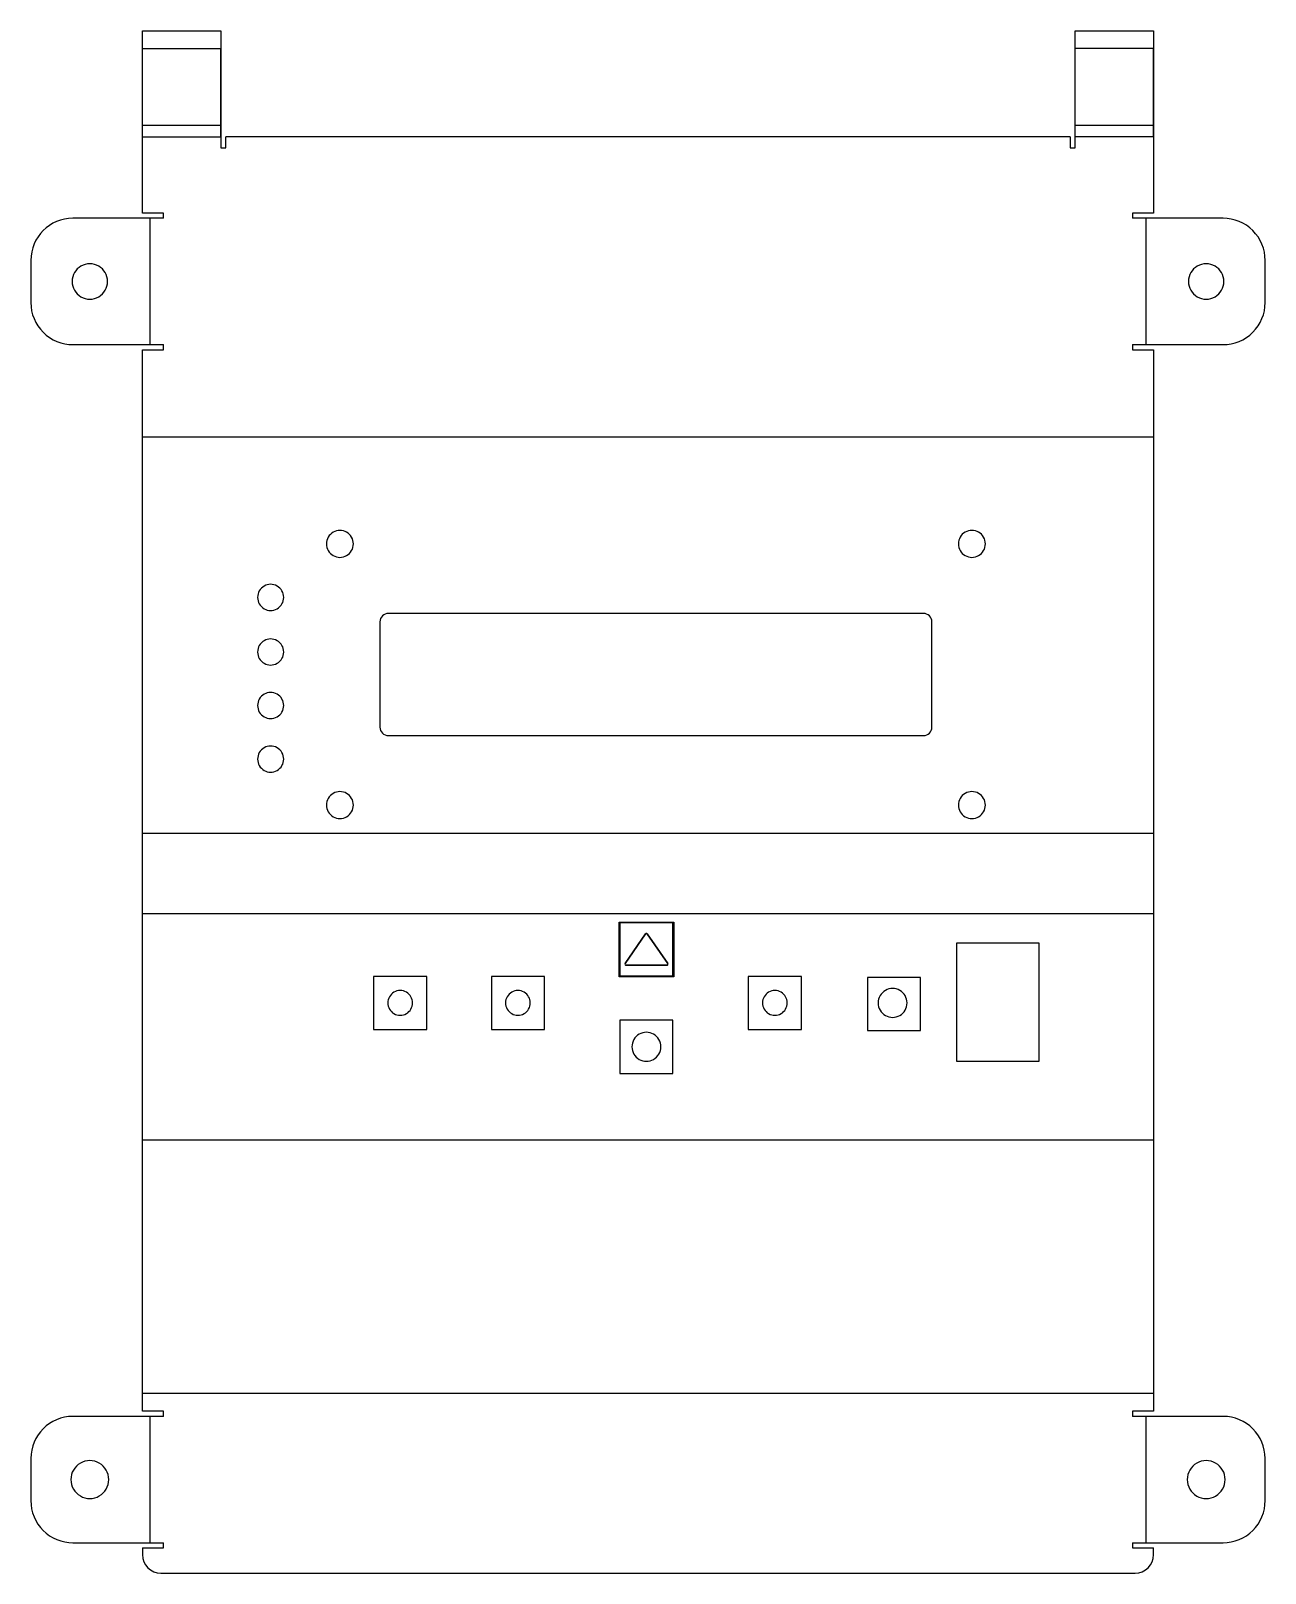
# Model space of a CAD drawing. Extents: x 3 to 149, y 3 to 186.
import ezdxf

# ---------------------------------------------------------------- set-up
doc = ezdxf.new("R2010")
doc.units = 0
doc.layers.get('0').update_dxf_attribs({"linetype": 'CONTINUOUS'})

msp = doc.modelspace()

# ---------------------------------------------------------------- linework, layer by layer
at = {"color": 7}
for points in [[(18.691257, 163.709466), (18.691257, 164.309467), (16.191257, 164.309467), (16.191257, 185.943536), (25.491257, 185.943536), (25.491257, 172.059465), (26.091257, 172.059465), (26.091257, 173.359465)], [(126.291257, 173.359465), (126.291257, 172.059465), (126.891256, 172.059465), (126.891256, 185.943536), (136.191257, 185.943536), (136.191257, 164.309467), (133.691257, 164.309467), (133.691257, 163.709466)], [(16.191257, 173.359465), (16.191257, 183.859466), (25.491257, 183.859466)], [(25.491257, 173.359465), (25.491257, 183.859466)], [(136.191257, 173.359465), (136.191257, 183.859466), (126.891256, 183.859466)], [(126.891256, 173.359465), (126.891256, 183.859466)], [(25.491257, 174.701502), (16.191257, 174.701502)], [(136.191257, 174.701502), (126.891256, 174.701502)], [(16.191257, 173.359465), (25.491257, 173.359465)], [(126.291257, 173.359465), (26.091257, 173.359465)], [(136.191257, 173.359465), (126.891256, 173.359465)], [(18.691257, 163.709466), (7.949222, 163.709466)], [(17.07024, 163.709466), (17.07024, 148.709465)], [(144.433292, 163.709466), (133.691257, 163.709466)], [(135.312276, 148.709465), (135.312276, 163.709466)], [(2.949222, 158.709467), (2.949222, 153.709466)], [(149.433293, 153.709466), (149.433293, 158.709467)], [(7.949222, 148.709465), (18.691257, 148.709465)], [(16.191257, 148.109466), (18.691257, 148.109466), (18.691257, 148.709465)], [(133.691257, 148.709465), (144.433292, 148.709465)], [(133.691257, 148.709465), (133.691257, 148.109466), (136.191257, 148.109466), (136.191257, 22.152252), (133.691257, 22.152252), (133.691257, 21.552247)], [(18.691257, 21.552247), (18.691257, 22.152252), (16.191257, 22.152252), (16.191257, 148.109466)], [(136.191257, 137.717431), (16.191257, 137.717431)], [(44.378993, 115.825394), (44.378993, 103.325402)], [(108.878993, 116.825395), (45.378993, 116.825395)], [(109.878994, 103.325402), (109.878994, 115.825394)], [(45.378993, 102.325404), (108.878993, 102.325404)], [(16.191257, 90.754378), (136.191257, 90.754378)], [(16.191257, 81.212332), (136.191257, 81.212332)], [(79.150692, 80.111778), (72.85069, 80.111778), (72.85069, 73.811759), (79.150692, 73.811759), (79.150692, 80.111778)], [(112.802579, 63.691327), (122.602579, 63.691327), (122.602579, 77.691327), (112.802579, 77.691327), (112.802579, 63.691327)], [(49.930566, 73.759576), (43.630566, 73.759576), (43.630566, 67.459558), (49.930566, 67.459558), (49.930566, 73.759576)], [(63.905409, 73.759576), (57.605407, 73.759576), (57.605407, 67.459558), (63.905409, 67.459558), (63.905409, 73.759576)], [(94.395975, 73.759576), (88.095973, 73.759576), (88.095973, 67.459558), (94.395975, 67.459558), (94.395975, 73.759576)], [(108.524333, 73.635991), (102.224334, 73.635991), (102.224334, 67.336001), (108.524333, 67.336001), (108.524333, 73.635991)], [(79.150692, 68.55077), (72.85069, 68.55077), (72.85069, 62.250752), (79.150692, 62.250752), (79.150692, 68.55077)], [(16.191257, 54.346554), (136.191257, 54.346554)], [(16.191257, 24.316642), (136.191257, 24.316642)], [(18.691257, 21.552247), (7.949222, 21.552247)], [(17.07024, 21.552247), (17.07024, 6.552249)], [(144.433292, 21.552247), (133.691257, 21.552247)], [(135.312276, 6.552249), (135.312276, 21.552247)], [(2.949222, 16.552257), (2.949222, 11.552267)], [(149.433293, 11.552267), (149.433293, 16.552257)], [(7.949222, 6.552249), (18.691257, 6.552249)], [(16.191257, 5.952244), (18.691257, 5.952244), (18.691257, 6.552249)], [(16.191257, 5.952244), (16.191257, 5.149209)], [(133.691257, 6.552249), (144.433292, 6.552249)], [(133.691257, 6.552249), (133.691257, 5.952244), (136.191257, 5.952244)], [(136.191257, 5.149209), (136.191257, 5.952244)], [(18.391257, 2.949231), (133.991256, 2.949231)]]:
    msp.add_lwpolyline(points, dxfattribs=at)
for points in [[(12.049222, 156.209467), (12.049222, 156.209467)], [(144.533292, 156.209467), (144.533292, 156.209467)], [(41.228993, 125.075397), (41.228993, 125.075397)], [(116.228994, 125.075397), (116.228994, 125.075397)], [(32.958147, 118.723001), (32.958147, 118.723001)], [(32.958147, 112.243754), (32.958147, 112.243754)], [(32.958147, 105.891553), (32.958147, 105.891553)], [(32.958147, 99.539363), (32.958147, 99.539363)], [(41.228993, 94.0754), (41.228993, 94.0754)], [(116.228994, 94.0754), (116.228994, 94.0754)], [(75.900539, 78.791345), (73.472104, 75.270086)], [(75.900883, 78.791345), (75.900539, 78.791345)], [(78.529244, 75.270086), (76.100775, 78.791345)], [(73.571988, 75.079699), (78.428889, 75.079699)], [(48.250474, 70.609553), (48.250474, 70.609553)], [(62.225314, 70.609553), (62.225314, 70.609553)], [(92.715881, 70.609553), (92.715881, 70.609553)], [(106.940685, 70.609553), (106.940685, 70.609553)], [(77.720562, 65.400747), (77.720562, 65.400747)], [(12.199222, 14.052248), (12.199222, 14.052248)], [(144.683293, 14.052248), (144.683293, 14.052248)]]:
    msp.add_lwpolyline(points, close=True, dxfattribs=at)
at = {"color": 1}
msp.add_lwpolyline([(72.760052, 80.202117), (79.241327, 80.202117), (79.241327, 73.721317), (72.760052, 73.721317), (72.760052, 80.202117)], close=True, dxfattribs=at)
at = {"color": 7}
for points in [[(7.949222, 163.709466), (5.187799, 163.709466), (2.949223, 161.47089), (2.949222, 158.709467)], [(147.968826, 162.245001), (147.031144, 163.182682), (145.759374, 163.709466), (144.433292, 163.709466)], [(149.433293, 158.709467), (149.433293, 160.03555), (148.906508, 161.307319), (147.968826, 162.245001)], [(8.899222, 158.02812), (8.24948, 157.652991), (7.849222, 156.959724), (7.849222, 156.209467)], [(10.999222, 158.02812), (10.34948, 158.403249), (9.548964, 158.403249), (8.899222, 158.02812)], [(12.049222, 156.209467), (12.049222, 156.959724), (11.648964, 157.652991), (10.999222, 158.02812)], [(141.383292, 158.02812), (140.733549, 157.652991), (140.333292, 156.959724), (140.333292, 156.209467)], [(143.483292, 158.02812), (142.833549, 158.403249), (142.033034, 158.403249), (141.383292, 158.02812)], [(144.533292, 156.209467), (144.533292, 156.959724), (144.133034, 157.652991), (143.483292, 158.02812)], [(7.849222, 156.209467), (7.849222, 155.459209), (8.24948, 154.765942), (8.899222, 154.390813)], [(10.999222, 154.390813), (11.648964, 154.765942), (12.049222, 155.459209), (12.049222, 156.209467)], [(140.333292, 156.209467), (140.333292, 155.459209), (140.733549, 154.765942), (141.383292, 154.390813)], [(143.483292, 154.390813), (144.133034, 154.765942), (144.533292, 155.459209), (144.533292, 156.209467)], [(8.899222, 154.390813), (9.548964, 154.015684), (10.34948, 154.015684), (10.999222, 154.390813)], [(141.383292, 154.390813), (142.033034, 154.015684), (142.83355, 154.015684), (143.483292, 154.390813)], [(2.949222, 153.709466), (2.949222, 152.383383), (3.476006, 151.111613), (4.413688, 150.173931)], [(147.968827, 150.173931), (148.906509, 151.111613), (149.433294, 152.383383), (149.433293, 153.709466)], [(4.413688, 150.173931), (5.35137, 149.236249), (6.623139, 148.709465), (7.949222, 148.709465)], [(144.433292, 148.709465), (145.759375, 148.709464), (147.031145, 149.236249), (147.968827, 150.173931)], [(38.828993, 126.461038), (38.333951, 126.175225), (38.028993, 125.647022), (38.028993, 125.075397)], [(40.428993, 126.461038), (39.933952, 126.74685), (39.324035, 126.74685), (38.828993, 126.461038)], [(41.228993, 125.075397), (41.228993, 125.647022), (40.924035, 126.175225), (40.428993, 126.461038)], [(113.82872, 126.461829), (113.333539, 126.175806), (113.028655, 125.647248), (113.028994, 125.075397)], [(115.429268, 126.461829), (114.934087, 126.747853), (114.323901, 126.747853), (113.82872, 126.461829)], [(116.228994, 125.075397), (116.229333, 125.647248), (115.924449, 126.175806), (115.429268, 126.461829)], [(38.028993, 125.075397), (38.028993, 124.503772), (38.333951, 123.975569), (38.828993, 123.689756)], [(40.428993, 123.689756), (40.924035, 123.975569), (41.228993, 124.503772), (41.228993, 125.075397)], [(113.028994, 125.075397), (113.028655, 124.503546), (113.333539, 123.974988), (113.82872, 123.688964)], [(115.429268, 123.688964), (115.924449, 123.974988), (116.229333, 124.503546), (116.228994, 125.075397)], [(38.828993, 123.689756), (39.324035, 123.403944), (39.933952, 123.403944), (40.428993, 123.689756)], [(113.82872, 123.688964), (114.323901, 123.402941), (114.934087, 123.402941), (115.429268, 123.688964)], [(30.633147, 120.06534), (30.153576, 119.788459), (29.858147, 119.276762), (29.858147, 118.723001)], [(32.183147, 120.06534), (31.703576, 120.342221), (31.112719, 120.342221), (30.633147, 120.06534)], [(32.958147, 118.723001), (32.958147, 119.276762), (32.662719, 119.788459), (32.183147, 120.06534)], [(29.858147, 118.723001), (29.858147, 118.169239), (30.153576, 117.657542), (30.633147, 117.380661)], [(30.633147, 117.380661), (31.112719, 117.10378), (31.703576, 117.10378), (32.183147, 117.380661)], [(32.183147, 117.380661), (32.662719, 117.657542), (32.958147, 118.169239), (32.958147, 118.723001)], [(44.671886, 116.532501), (44.48435, 116.344965), (44.378993, 116.090611), (44.378993, 115.825394)], [(45.378993, 116.825395), (45.113776, 116.825395), (44.859422, 116.720038), (44.671886, 116.532501)], [(109.5861, 116.532502), (109.398564, 116.720038), (109.14421, 116.825395), (108.878993, 116.825395)], [(109.878994, 115.825394), (109.878994, 116.090611), (109.773637, 116.344965), (109.5861, 116.532502)], [(30.633147, 113.586094), (30.153576, 113.309213), (29.858147, 112.797516), (29.858147, 112.243754)], [(32.183147, 113.586094), (31.703576, 113.862975), (31.112719, 113.862975), (30.633147, 113.586094)], [(32.958147, 112.243754), (32.958147, 112.797516), (32.662719, 113.309213), (32.183147, 113.586094)], [(29.858147, 112.243754), (29.858147, 111.689993), (30.153576, 111.178296), (30.633147, 110.901415)], [(32.183147, 110.901415), (32.662719, 111.178296), (32.958147, 111.689993), (32.958147, 112.243754)], [(30.633147, 110.901415), (31.112719, 110.624534), (31.703576, 110.624534), (32.183147, 110.901415)], [(30.633147, 107.233892), (30.153576, 106.957012), (29.858147, 106.445315), (29.858147, 105.891553)], [(32.183147, 107.233892), (31.703576, 107.510773), (31.112719, 107.510773), (30.633147, 107.233892)], [(32.958147, 105.891553), (32.958147, 106.445315), (32.662719, 106.957012), (32.183147, 107.233892)], [(29.858147, 105.891553), (29.858147, 105.337791), (30.153576, 104.826094), (30.633147, 104.549214)], [(30.633147, 104.549214), (31.112719, 104.272333), (31.703576, 104.272333), (32.183147, 104.549214)], [(32.183147, 104.549214), (32.662719, 104.826094), (32.958147, 105.337791), (32.958147, 105.891553)], [(44.378993, 103.325402), (44.378994, 102.773118), (44.826709, 102.325404), (45.378993, 102.325404)], [(108.878993, 102.325404), (109.431277, 102.325404), (109.878993, 102.773118), (109.878994, 103.325402)], [(30.633147, 100.881702), (30.153576, 100.604821), (29.858147, 100.093125), (29.858147, 99.539363)], [(32.183147, 100.881702), (31.703576, 101.158583), (31.112719, 101.158583), (30.633147, 100.881702)], [(32.958147, 99.539363), (32.958147, 100.093125), (32.662719, 100.604821), (32.183147, 100.881702)], [(29.858147, 99.539363), (29.858147, 98.985601), (30.153576, 98.473904), (30.633147, 98.197023)], [(32.183147, 98.197023), (32.662719, 98.473904), (32.958147, 98.985601), (32.958147, 99.539363)], [(30.633147, 98.197023), (31.112719, 97.920143), (31.703576, 97.920143), (32.183147, 98.197023)], [(38.828993, 95.46104), (38.333951, 95.175228), (38.028993, 94.647025), (38.028993, 94.0754)], [(40.428993, 95.46104), (39.933952, 95.746853), (39.324035, 95.746853), (38.828993, 95.46104)], [(41.228993, 94.0754), (41.228993, 94.647025), (40.924035, 95.175228), (40.428993, 95.46104)], [(113.82872, 95.461832), (113.333539, 95.175808), (113.028655, 94.647251), (113.028994, 94.0754)], [(115.429268, 95.461832), (114.934087, 95.747856), (114.323901, 95.747856), (113.82872, 95.461832)], [(116.228994, 94.0754), (116.229333, 94.647251), (115.924449, 95.175808), (115.429268, 95.461832)], [(38.028993, 94.0754), (38.028993, 93.503775), (38.333951, 92.975571), (38.828993, 92.689759)], [(40.428993, 92.689759), (40.924035, 92.975571), (41.228993, 93.503775), (41.228993, 94.0754)], [(113.028994, 94.0754), (113.028655, 93.503548), (113.333539, 92.974991), (113.82872, 92.688967)], [(115.429268, 92.688967), (115.924449, 92.974991), (116.229333, 93.503548), (116.228994, 94.0754)], [(38.828993, 92.689759), (39.324035, 92.403946), (39.933952, 92.403946), (40.428993, 92.689759)], [(113.82872, 92.688967), (114.323901, 92.402943), (114.934087, 92.402943), (115.429268, 92.688967)], [(76.000846, 78.843782), (75.960875, 78.843782), (75.923591, 78.824026), (75.900883, 78.791345)], [(76.100775, 78.791345), (76.078028, 78.824421), (76.040783, 78.843782), (76.000846, 78.843782)], [(73.472104, 75.270086), (73.446591, 75.232805), (73.443848, 75.184488), (73.464512, 75.144667)], [(73.464512, 75.144667), (73.485538, 75.104676), (73.52685, 75.079699), (73.571988, 75.079699)], [(78.428889, 75.079699), (78.474064, 75.079699), (78.515483, 75.104817), (78.536469, 75.144667)], [(78.550608, 75.201083), (78.550608, 75.225354), (78.543383, 75.249315), (78.529244, 75.270086)], [(78.536469, 75.144667), (78.545782, 75.162447), (78.550608, 75.181807), (78.550608, 75.201083)], [(46.045612, 71.882531), (45.590821, 71.619957), (45.310658, 71.134701), (45.310658, 70.609553)], [(47.51552, 71.882531), (47.060729, 72.145105), (46.500403, 72.145105), (46.045612, 71.882531)], [(48.250474, 70.609553), (48.250474, 71.134701), (47.970311, 71.619957), (47.51552, 71.882531)], [(60.019999, 71.883845), (59.564976, 71.62092), (59.284937, 71.135076), (59.285501, 70.609553)], [(61.490817, 71.883845), (61.035795, 72.146769), (60.475021, 72.146769), (60.019999, 71.883845)], [(62.225314, 70.609553), (62.225878, 71.135076), (61.945839, 71.62092), (61.490817, 71.883845)], [(90.510565, 71.883845), (90.055543, 71.62092), (89.775504, 71.135076), (89.776068, 70.609553)], [(91.981383, 71.883845), (91.526361, 72.146769), (90.965587, 72.146769), (90.510565, 71.883845)], [(92.715881, 70.609553), (92.716445, 71.135076), (92.436406, 71.62092), (91.981383, 71.883845)], [(104.360881, 72.099004), (103.828752, 71.791779), (103.500946, 71.224003), (103.500946, 70.609553)], [(106.08075, 72.099004), (105.548621, 72.406229), (104.89301, 72.406229), (104.360881, 72.099004)], [(106.940685, 70.609553), (106.940685, 71.224003), (106.61288, 71.791779), (106.08075, 72.099004)], [(45.310658, 70.609553), (45.310658, 70.084406), (45.590821, 69.599149), (46.045612, 69.336576)], [(47.51552, 69.336576), (47.970311, 69.599149), (48.250474, 70.084406), (48.250474, 70.609553)], [(59.285501, 70.609553), (59.284937, 70.08403), (59.564976, 69.598186), (60.019999, 69.335261)], [(61.490817, 69.335261), (61.945839, 69.598186), (62.225878, 70.08403), (62.225314, 70.609553)], [(89.776068, 70.609553), (89.775504, 70.08403), (90.055543, 69.598186), (90.510565, 69.335261)], [(91.981383, 69.335261), (92.436406, 69.598186), (92.716445, 70.08403), (92.715881, 70.609553)], [(103.500946, 70.609553), (103.500946, 69.995103), (103.828752, 69.427328), (104.360881, 69.120103)], [(106.08075, 69.120103), (106.61288, 69.427328), (106.940685, 69.995103), (106.940685, 70.609553)], [(46.045612, 69.336576), (46.500403, 69.074002), (47.060729, 69.074002), (47.51552, 69.336576)], [(60.019999, 69.335261), (60.475021, 69.072337), (61.035795, 69.072337), (61.490817, 69.335261)], [(90.510565, 69.335261), (90.965587, 69.072337), (91.526361, 69.072337), (91.981383, 69.335261)], [(104.360881, 69.120103), (104.89301, 68.812878), (105.548621, 68.812878), (106.08075, 69.120103)], [(75.140758, 66.890197), (74.608628, 66.582972), (74.280823, 66.015197), (74.280823, 65.400747)], [(76.860627, 66.890197), (76.328498, 67.197422), (75.672887, 67.197422), (75.140758, 66.890197)], [(77.720562, 65.400747), (77.720562, 66.015197), (77.392756, 66.582972), (76.860627, 66.890197)], [(74.280823, 65.400747), (74.280823, 64.786297), (74.608628, 64.218521), (75.140758, 63.911296)], [(76.860627, 63.911296), (77.392757, 64.218521), (77.720562, 64.786297), (77.720562, 65.400747)], [(75.140758, 63.911296), (75.672887, 63.604071), (76.328498, 63.604071), (76.860627, 63.911296)], [(7.949222, 21.552247), (5.187802, 21.552247), (2.949228, 19.313677), (2.949222, 16.552257)], [(149.433293, 16.552257), (149.433288, 19.313678), (147.194712, 21.552248), (144.433292, 21.552247)], [(8.824222, 16.000805), (8.12807, 15.598881), (7.699222, 14.856096), (7.699222, 14.052248)], [(11.074222, 16.000805), (10.37807, 16.402729), (9.520374, 16.402729), (8.824222, 16.000805)], [(12.199222, 14.052248), (12.199222, 14.856096), (11.770374, 15.598881), (11.074222, 16.000805)], [(141.307968, 16.001744), (140.61165, 15.59957), (140.182891, 14.856364), (140.183293, 14.052248)], [(143.558618, 16.001744), (142.862301, 16.403919), (142.004286, 16.403919), (141.307968, 16.001744)], [(144.683293, 14.052248), (144.683696, 14.856364), (144.254936, 15.59957), (143.558618, 16.001744)], [(7.699222, 14.052248), (7.699222, 13.2484), (8.12807, 12.505615), (8.824222, 12.103691)], [(11.074222, 12.103691), (11.770374, 12.505615), (12.199222, 13.2484), (12.199222, 14.052248)], [(140.183293, 14.052248), (140.182891, 13.248132), (140.61165, 12.504926), (141.307968, 12.102752)], [(143.558618, 12.102752), (144.254936, 12.504926), (144.683696, 13.248132), (144.683293, 14.052248)], [(2.949222, 11.552267), (2.949217, 10.226182), (3.475999, 8.954407), (4.413682, 8.016721)], [(8.824222, 12.103691), (9.520374, 11.701767), (10.37807, 11.701767), (11.074222, 12.103691)], [(141.307968, 12.102752), (142.004286, 11.700577), (142.862301, 11.700577), (143.558618, 12.102752)], [(147.968833, 8.016721), (148.906516, 8.954407), (149.433298, 10.226181), (149.433293, 11.552267)], [(4.413682, 8.016721), (5.351364, 7.079036), (6.623137, 6.552249), (7.949222, 6.552249)], [(144.433292, 6.552249), (145.759378, 6.552249), (147.03115, 7.079035), (147.968833, 8.016721)], [(16.191257, 5.149209), (16.191269, 3.934191), (17.176239, 2.949231), (18.391257, 2.949231)], [(133.991256, 2.949231), (135.206275, 2.94923), (136.191245, 3.934191), (136.191257, 5.149209)]]:
    msp.add_open_spline(points, degree=3, dxfattribs=at)

doc.saveas('drawing.dxf')
